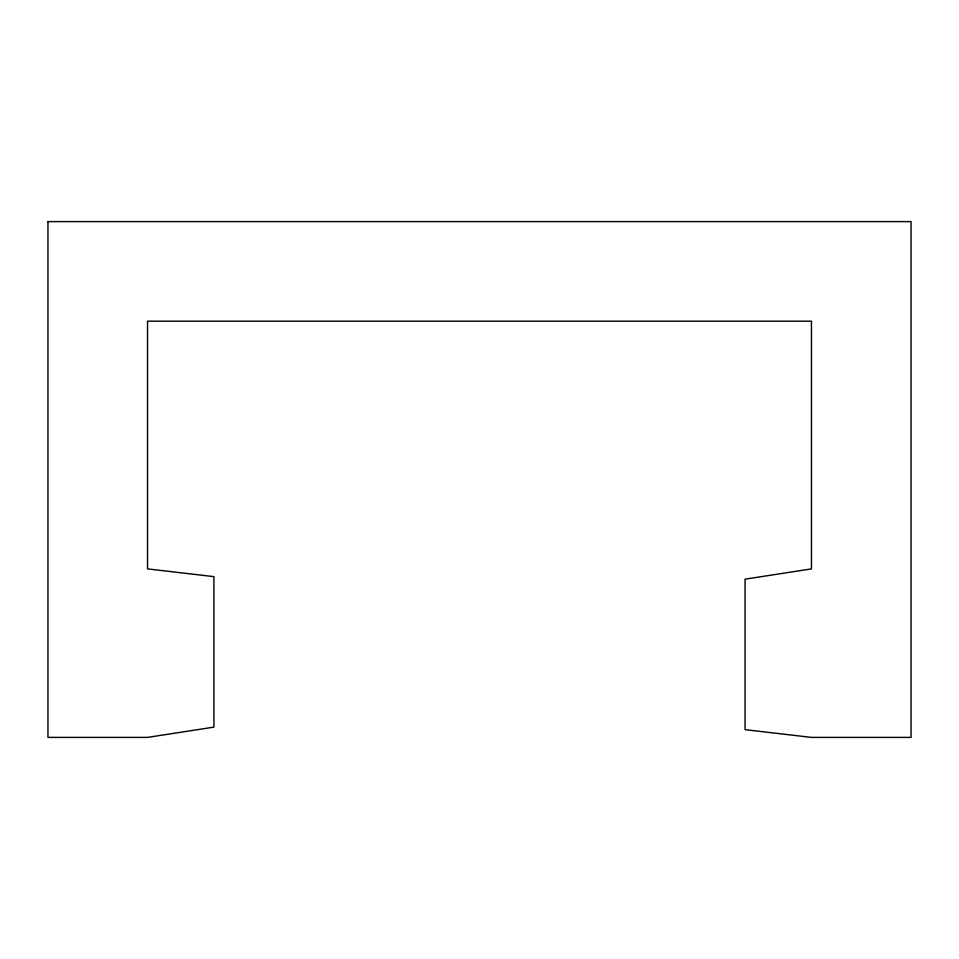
<?xml version="1.0" encoding="UTF-8"?>
<svg xmlns="http://www.w3.org/2000/svg" width="959" height="959" viewBox="0 0 959 959"><rect width="100%" height="100%" fill="white"/><g stroke="black" fill="none" stroke-linecap="round" stroke-linejoin="round"><path stroke-width="1.44" d="M47.95 221.601L47.95 737.399L147.542 737.399L213.929 727.126L213.929 576.635L147.542 568.891L147.542 321.181L811.458 321.181L811.458 568.891L745.071 579.164L745.071 729.655L811.458 737.399L911.05 737.399L911.05 221.601L47.95 221.601"/></g></svg>
